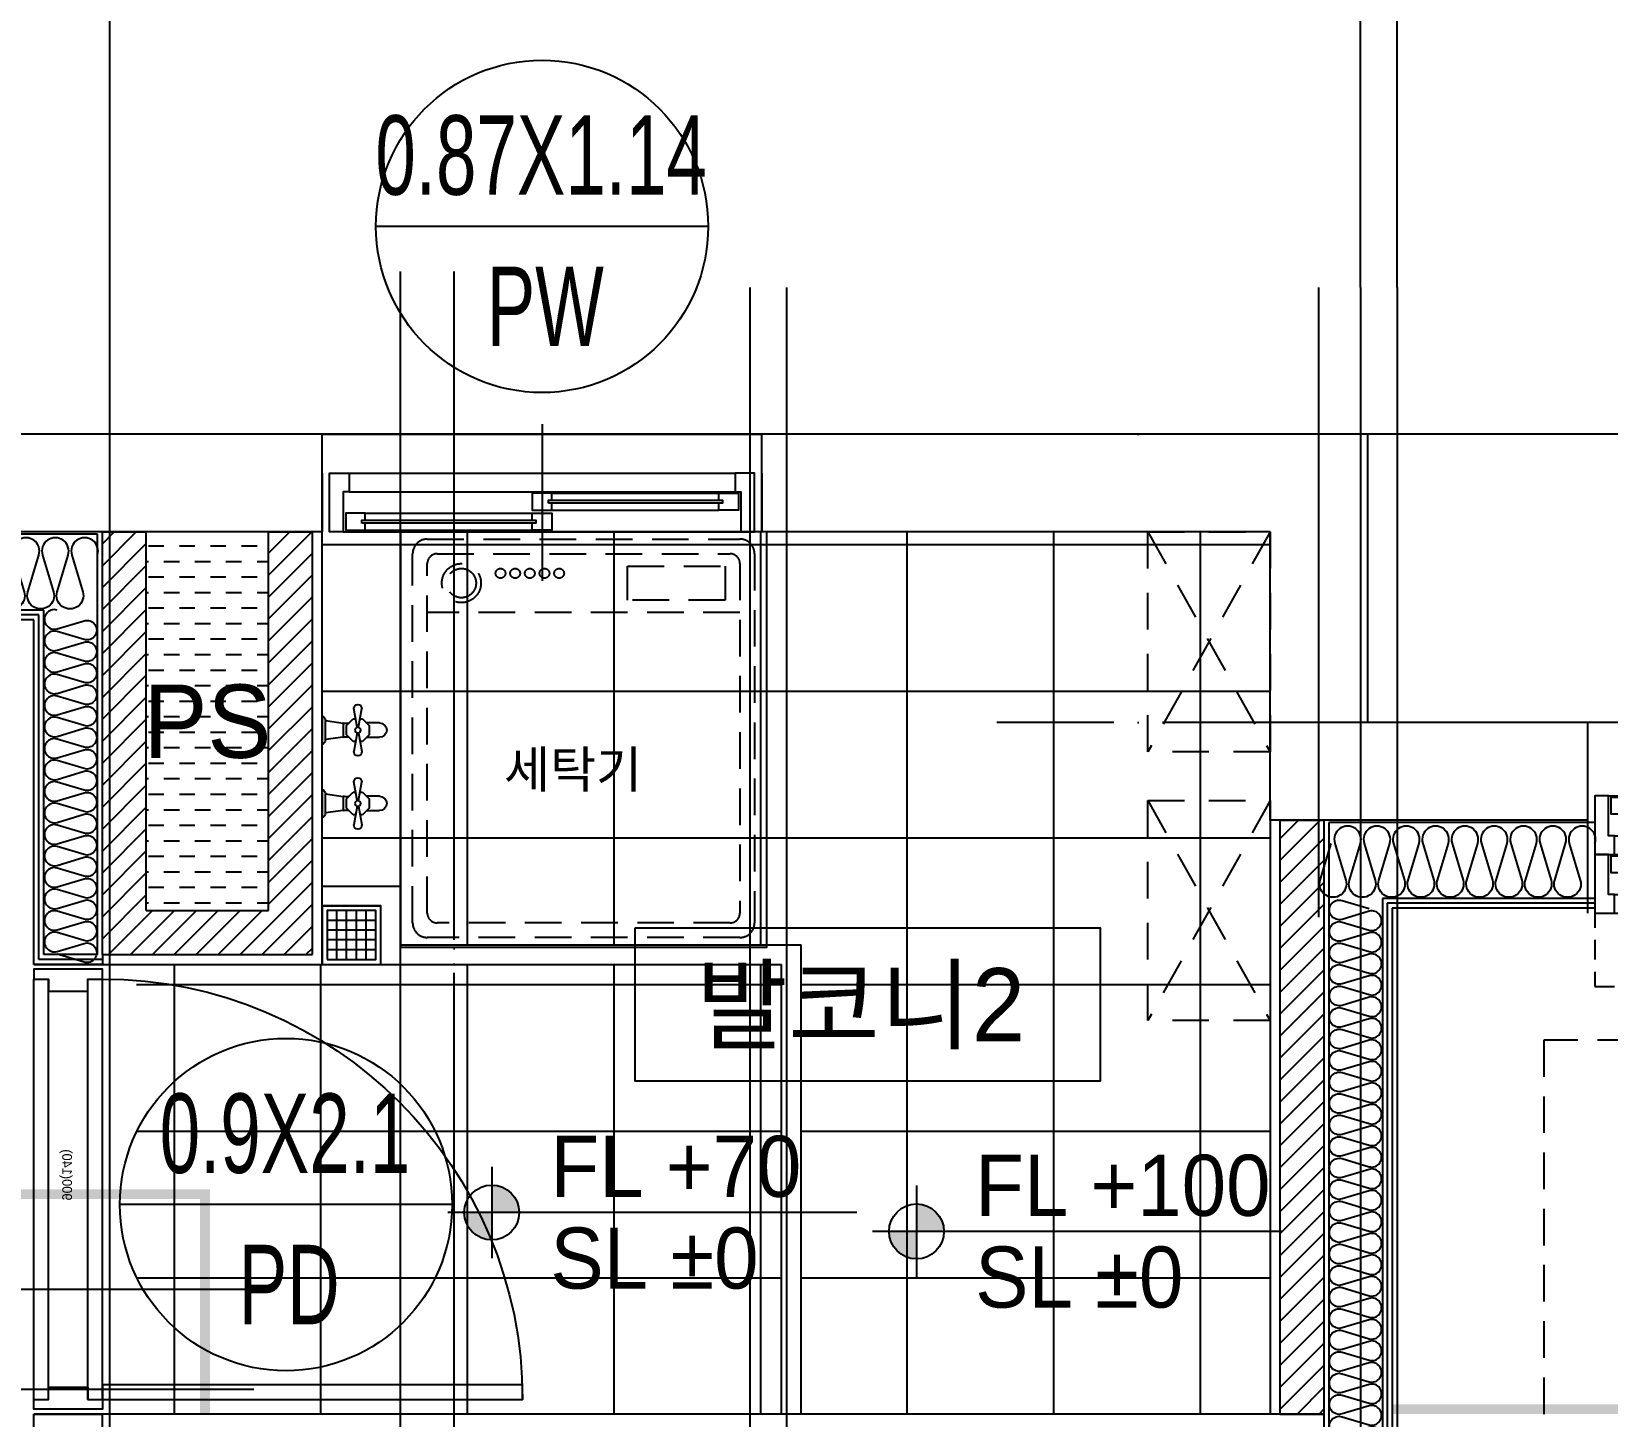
# Model space of a CAD drawing. Header units: millimetres. Extents: x -24416 to 92204, y -190080 to 23760.
# Drawn here: x 78610 to 81835, y -114081 to -111247 of the extents above; entities that cross this region are included whole.
import ezdxf
from ezdxf.enums import TextEntityAlignment as Align
from ezdxf.xclip import XClip

# ---------------------------------------------------------------- set-up
doc = ezdxf.new("R2010")
doc.units = ezdxf.units.MM
doc.header["$LTSCALE"] = 50
doc.header["$XCLIPFRAME"] = 0
for name, pattern in [('AUDIT_D_220706163347-0', [0]), ('CEN', [62, 60, -1, 0, -1]), ('H', [1.3, 0.8, -0.5]), ('HD', [2.5, 1.5, -1]), ('HID', [2.3, 1.5, -0.8]), ('HIDDEN', [9.525, 6.35, -3.175])]:
    doc.linetypes.add(name, pattern=pattern)
doc.layers.get('defpoints').update_dxf_attribs({"color": 139})
for name, color, linetype in [('A-SOL252', 252, 'Continuous'), ('A-레벨', 7, 'AUDIT_D_220706163347-0'), ('A-창호부호', 4, 'Continuous'), ('A_HAT', 8, 'Continuous'), ('CEN_CON', 1, 'CEN'), ('CEN_WALL', 12, 'CEN'), ('CONC', 2, 'Continuous'), ('dan1', 7, 'HID'), ('DOOR', 4, 'Continuous'), ('ELE3_CON', 7, 'Continuous'), ('ELE4', 4, 'Continuous'), ('FIN', 6, 'Continuous'), ('FUR_가구', 8, 'HD'), ('FUR_가전', 8, 'HID'), ('INS', 8, 'Continuous'), ('ROM', 7, 'AUDIT_D_220706163347-0'), ('WAL', 3, 'Continuous'), ('WAL_DRY', 7, 'Continuous'), ('WIN', 4, 'Continuous'), ('바닥타일', 8, 'Continuous'), ('수전', 4, 'Continuous'), ('실명', 3, 'AUDIT_D_220706163347-0'), ('실명박스', 7, 'AUDIT_D_220706163347-0'), ('커튼박스', 6, 'Continuous'), ('확장', 8, 'HIDDEN')]:
    doc.layers.add(name, color=color, linetype=linetype)
for name, color, linetype, plot in [('AA-XXXX-MC', 153, 'AUDIT_D_220706163347-0', False), ('Defpoint', 135, 'Continuous', False), ('MC', 135, 'Continuous', False), ('X - 단위세대$0$0_임시', 134, 'Continuous', False)]:
    doc.layers.add(name, color=color, linetype=linetype, plot=plot)
doc.styles.add('HAUD01', font='Dotum.ttf')
doc.styles.add('HAUD02', font='Dotum.ttf', dxfattribs={"width": 0.8})
doc.styles.add('맑은 고딕', font='malgun.ttf')
pattern_1 = [(0, (498301.77, 179302.88), (0, 300), []), (90, (498301.77, 179302.88), (-300, 2e-14), [])]

# ---------------------------------------------------------------- blocks, each defined once
blk = doc.blocks.new('A$Ca96da67e')
at = {"layer": 'FUR_가구'}
for p, q in [((250, 450), (0, 0)), ((0, 450), (250, 0))]:
    blk.add_line(p, q, dxfattribs=at)
blk.add_lwpolyline([(250, 0), (0, 0), (0, 450), (250, 450)], close=True, dxfattribs=at)
blk = doc.blocks.new('WIN_900_단창2')
at = {"layer": 'Defpoint'}
for p, q in [((-15, 120), (-15, 0)), ((885, 120), (885, 0))]:
    blk.add_line(p, q, dxfattribs=at)
at = {"layer": 'WIN'}
blk.add_line((435, 220), (435, -100), dxfattribs=at)
at = {"layer": 'WIN', "color": 8}
for p, q in [((830, 120), (40, 120)), ((830, 82), (40, 82)), ((415, 79), (73, 79)), ((415, 44), (73, 44)), ((797, 38), (455, 38)), ((842, 0), (28, 0)), ((797, 3), (455, 3))]:
    blk.add_line(p, q, dxfattribs=at)
at = {"layer": 'WIN'}
for points in [[(40, 82), (28, 82), (28, 0), (0, 0), (0, 120), (40, 120), (40, 82)], [(830, 82), (842, 82), (842, 0), (870, 0), (870, 120), (830, 120), (830, 82)], [(73, 64.5), (73, 79), (33, 79), (33, 44), (73, 44), (73, 58.5)], [(415, 64.5), (415, 79), (455, 79), (455, 44), (415, 44), (415, 58.5)], [(422, 58.5), (422, 64.5), (66, 64.5), (66, 58.5), (422, 58.5)], [(455, 23.5), (455, 38), (415, 38), (415, 3), (455, 3), (455, 17.5)], [(797, 23.5), (797, 38), (837, 38), (837, 3), (797, 3), (797, 17.5)], [(804, 17.5), (804, 23.5), (448, 23.5), (448, 17.5), (804, 17.5)]]:
    blk.add_lwpolyline(points, dxfattribs=at)
blk = doc.blocks.new('WIN_이중창_1000')
at = {"layer": 'Defpoint'}
for p, q in [((-15, 240), (-15, 0)), ((985, 240), (985, 0))]:
    blk.add_line(p, q, dxfattribs=at)
at = {"layer": 'WIN'}
blk.add_line((485, -100), (485, 340), dxfattribs=at)
at = {"layer": 'WIN', "color": 8}
for p, q in [((942, 240), (28, 240)), ((897, 237), (505, 237)), ((465, 196), (73, 196)), ((897, 202), (505, 202)), ((930, 158), (40, 158)), ((465, 161), (73, 161)), ((930, 120), (40, 120)), ((897, 117), (505, 117)), ((465, 76), (73, 76)), ((897, 82), (505, 82)), ((930, 38), (40, 38)), ((465, 41), (73, 41)), ((930, 0), (40, 0))]:
    blk.add_line(p, q, dxfattribs=at)
at = {"layer": 'WIN'}
for points in [[(40, 158), (28, 158), (28, 240), (0, 240), (0, 120), (40, 120), (40, 158)], [(505, 216.5), (505, 202), (465, 202), (465, 237), (505, 237), (505, 222.5)], [(897, 216.5), (897, 202), (937, 202), (937, 237), (897, 237), (897, 222.5)], [(930, 158), (942, 158), (942, 240), (970, 240), (970, 120), (930, 120), (930, 158)], [(73, 175.5), (73, 161), (33, 161), (33, 196), (73, 196), (73, 181.5)], [(465, 175.5), (465, 161), (505, 161), (505, 196), (465, 196), (465, 181.5)], [(904, 222.5), (904, 216.5), (498, 216.5), (498, 222.5), (904, 222.5)], [(472, 181.5), (472, 175.5), (66, 175.5), (66, 181.5), (472, 181.5)], [(40, 38), (28, 38), (28, 120), (0, 120), (0, 0), (40, 0), (40, 38)], [(505, 96.5), (505, 82), (465, 82), (465, 117), (505, 117), (505, 102.5)], [(904, 102.5), (904, 96.5), (498, 96.5), (498, 102.5), (904, 102.5)], [(897, 96.5), (897, 82), (937, 82), (937, 117), (897, 117), (897, 102.5)], [(930, 38), (942, 38), (942, 120), (970, 120), (970, 0), (930, 0), (930, 38)], [(73, 55.5), (73, 41), (33, 41), (33, 76), (73, 76), (73, 61.5)], [(465, 55.5), (465, 41), (505, 41), (505, 76), (465, 76), (465, 61.5)], [(472, 61.5), (472, 55.5), (66, 55.5), (66, 61.5), (472, 61.5)]]:
    blk.add_lwpolyline(points, dxfattribs=at)
blk = doc.blocks.new('PD-900(140)')
at = {"layer": 'DOOR'}
for p, q in [((20, 140), (880, 140)), ((20, 110), (880, 110)), ((20, 30), (880, 30)), ((20, 0), (880, 0))]:
    blk.add_line(p, q, dxfattribs=at)
blk.add_lwpolyline([(20, 140), (20, 1000), (50, 1000), (50, 140), (20, 140)], dxfattribs=at)
for points in [[(45, 110), (20, 110), (20, 140), (0, 140), (0, 0), (20, 0), (20, 30), (45, 30)], [(855, 110), (880, 110), (880, 140), (900, 140), (900, 0), (880, 0), (880, 30), (855, 30)]]:
    blk.add_lwpolyline(points, close=True, dxfattribs=at)
blk.add_arc((20, 140), 860, 0, 90, dxfattribs=at)
at = {"layer": 'X - 단위세대$0$0_임시'}
for p, q in [((-10, 0), (-10, 140)), ((910, 0), (910, 140))]:
    blk.add_line(p, q, dxfattribs=at)
at = {"layer": 'X - 단위세대$0$0_임시', "style": 'HAUD02'}
blk.add_text('900(140)', height=20, dxfattribs=at).set_placement((479.3, 65.4), align=Align.MIDDLE)
blk = doc.blocks.new('insul1')
blk.add_lwpolyline([(0, 0.25, 1.344031), (0.35, 0.25), (0.2, 0.75, -1.344031), (0.55, 0.75), (0.4, 0.25)], format="xyb")
blk = doc.blocks.new('세탁기-850')
at = {"layer": 'defpoints'}
blk.add_lwpolyline([(0, 0), (-750, 0), (-750, -850), (0, -850)], close=True, dxfattribs=at)
at = {"layer": 'FUR_가전'}
blk.add_line((-55, -165), (-695, -165), dxfattribs=at)
for points in [[(-695, -830, -0.414214), (-725, -800), (-725, -45, -0.414214), (-695, -15), (-55, -15, -0.414214), (-25, -45), (-25, -800, -0.414214), (-55, -830)], [(-695, -780), (-695, -65, -0.414214), (-675, -45), (-75, -45, -0.414214), (-55, -65), (-55, -780, -0.414214), (-75, -800), (-675, -800, -0.414214)]]:
    blk.add_lwpolyline(points, format="xyb", close=True, dxfattribs=at)
blk.add_lwpolyline([(-85, -140), (-285, -140), (-285, -70), (-85, -70)], close=True, dxfattribs=at)
for centre, radius in [((-625.1, -105), 40), ((-625.1, -105), 30), ((-545.1, -85), 10), ((-515.1, -85), 10), ((-485.1, -85), 10), ((-455.1, -85), 10), ((-425.1, -85), 10)]:
    blk.add_circle(centre, radius, dxfattribs=at)
at = {"layer": 'FUR_가전', "style": '맑은 고딕'}
blk.add_text('세탁기', height=75, rotation=0, dxfattribs=at).set_placement((-537.9, -523.5))
blk = doc.blocks.new('수전')
at = {"layer": '수전'}
for p, q in [((0, 0), (58.5, 0, 0)), ((29.2, -7), (9.3, -7)), ((9.9, -7), (14.9, -42.9)), ((49.2, -7), (29.2, -7)), ((43.6, -42.9), (48.6, -7)), ((19.7, -49.8), (6.1, -63.4)), ((6.1, -63.4), (6.1, -68.2)), ((14.9, -42.9), (29.2, -42.9)), ((38.8, -49.8), (19.7, -49.8)), ((29.2, -42.9), (43.6, -42.9)), ((52.3, -63.4), (38.8, -49.8)), ((52.3, -68.2), (52.3, -63.4)), ((23.4, -71.3), (-14.8, -64.6)), ((23.4, -74.6), (-14.8, -81.3)), ((6.1, -77.6), (6.1, -82.5)), ((6.1, -82.5), (19.7, -96)), ((14.5, -117.3), (14.5, -90.9)), ((19.7, -96), (38.8, -96)), ((35.1, -71.3), (73.3, -64.6)), ((35.1, -74.6), (73.3, -81.3)), ((38.8, -96), (52.3, -82.5)), ((44, -90.9), (44, -117.3)), ((52.3, -82.5), (52.3, -77.6))]:
    blk.add_line(p, q, dxfattribs=at)
blk.add_circle((29.2, -72.9), 5.91, dxfattribs=at)
for centre, radius, start, end in [((11.8, 6), 13.2, 207.1852, 259.412), ((46.7, 6), 13.2, 280.588, 332.8148), ((-12.4, -49.9), 28.1, 351.511, 14.308), ((70.8, -49.9), 28.1, 165.692, 188.489), ((-14.8, -72.9), 8.37, 90, 270), ((73.3, -72.9), 8.37, 270, 90), ((29.2, -117.3), 14.7, 180, 0)]:
    blk.add_arc(centre, radius, start, end, dxfattribs=at)
blk = doc.blocks.new('FD')
at = {"layer": '수전'}
for p, q in [((110, -30), (10, -30)), ((30, -110), (30, -10)), ((50, -110), (50, -10)), ((70, -110), (70, -10)), ((90, -110), (90, -10)), ((110, -50), (10, -50)), ((110, -70), (10, -70)), ((110, -90), (10, -90))]:
    blk.add_line(p, q, dxfattribs=at)
for points in [[(0, -120), (120, -120), (120, 0), (0, 0)], [(10, -110), (110, -110), (110, -10), (10, -10)]]:
    blk.add_lwpolyline(points, close=True, dxfattribs=at)
blk = doc.blocks.new('U-121A(확장)1', base_point=(300293.2, -148733.3))
at = {"layer": 'A-SOL252'}
h = blk.add_hatch(dxfattribs=at)
h.set_pattern_fill('DASH', color=256, scale=10, style=0)
h.set_pattern_definition([(0, (-50, 0), (31.75, 31.75), [31.75, -31.75])])
h.paths.add_polyline_path([(324433.2, -139673.3), (324433.2, -138898.3), (324183.2, -138898.3), (324183.2, -139673.3)])
at = {"layer": 'A_HAT'}
h = blk.add_hatch(dxfattribs=at)
h.set_pattern_fill('ANSI31', color=256, scale=10, style=0)
h.set_pattern_definition([(45, (-50, 0), (-22.4506403, 22.4506403), [])])
h.paths.add_polyline_path([(324523.2, -139763.3), (324523.2, -138898.3), (324433.2, -138898.3), (324433.2, -139673.3), (324183.2, -139673.3), (324183.2, -138898.3), (324093.2, -138898.3), (324093.2, -139763.3)])
h = blk.add_hatch(dxfattribs=at)
h.set_pattern_fill('ANSI31', color=256, scale=10, style=0)
h.paths.add_polyline_path([(326593.2, -139488.3), (326503.2, -139488.3), (326503.2, -140703.3), (326593.2, -140703.3)])
at = {"layer": '바닥타일'}
h = blk.add_hatch(dxfattribs=at)
h.set_pattern_fill('_USER', color=256, scale=300, double=1, pattern_type=0)
h.set_pattern_definition(pattern_1)
h.paths.add_polyline_path([(324543.2, -139743.3), (324543.2, -138898.3), (326483.2, -138898.3), (326483.2, -140703.3), (325523.2, -140703.3), (325523.2, -139743.3)])
h = blk.add_hatch(dxfattribs=at)
h.set_pattern_fill('_USER', color=256, scale=300, double=1, pattern_type=0)
h.set_pattern_definition(pattern_1)
h.paths.add_polyline_path([(325483.2, -140703.3), (325483.2, -139783.3), (324163.2, -139783.3), (324163.2, -140703.3)])
at = {"layer": 'CEN_CON'}
for p, q in [((324813.2, -149000.8), (324813.2, -138365.8)), ((324813.2, -149033.3), (324813.2, -138398.3)), ((326583.2, -139686.6), (326583.2, -138398.3)), ((329263.2, -138698.3), (319423.2, -138698.3)), ((329263.2, -139288.3), (325923.9, -139288.3))]:
    blk.add_line(p, q, dxfattribs=at)
at = {"layer": 'CEN_WALL'}
for p, q in [((324108.2, -141193.3), (324108.2, -138398.3)), ((325418.2, -138398.3), (325418.2, -142103.3)), ((326668.2, -138398.3), (326668.2, -143653.3)), ((324403.2, -140448.3), (320203.2, -140448.3))]:
    blk.add_line(p, q, dxfattribs=at)
at = {"layer": 'CONC'}
for p, q in [((324543.2, -138698.3), (322903.2, -138698.3)), ((324543.2, -138898.3), (324543.2, -138698.3)), ((326683.2, -138698.3), (325443.2, -138698.3)), ((325443.2, -138898.3), (325443.2, -138698.3)), ((326683.2, -139288.3), (326683.2, -138698.3)), ((324543.2, -138898.3), (322903.2, -138898.3)), ((326483.2, -138898.3), (325443.2, -138898.3)), ((326483.2, -139488.3), (326483.2, -138898.3)), ((327133.2, -139288.3), (326683.2, -139288.3)), ((327133.2, -139288.3), (327133.2, -139488.3)), ((327133.2, -139488.3), (326483.2, -139488.3)), ((326593.2, -140703.3), (324093.2, -140703.3)), ((324093.2, -140903.3), (324093.2, -140703.3)), ((326593.2, -140703.3), (326593.2, -140903.3))]:
    blk.add_line(p, q, dxfattribs=at)
at = {"layer": 'dan1'}
for p, q in [((328263.2, -139938.3), (327043.2, -139938.3)), ((327043.2, -139938.3), (327043.2, -141353.3))]:
    blk.add_line(p, q, dxfattribs=at)
at = {"layer": 'ELE3_CON'}
for p, q in [((324543.2, -138698.3), (325443.2, -138698.3)), ((328133.2, -139288.3), (327133.2, -139288.3))]:
    blk.add_line(p, q, dxfattribs=at)
at = {"layer": 'ELE4'}
for p, q in [((324543.2, -139623.3), (324703.2, -139623.3)), ((324703.2, -139743.3), (324703.2, -139623.3)), ((324543.2, -139663.3), (324663.2, -139663.3)), ((324663.2, -139783.3), (324663.2, -139663.3)), ((324703.2, -139743.3), (325523.2, -139743.3)), ((325523.2, -140703.3), (325523.2, -139743.3)), ((324663.2, -139783.3), (325483.2, -139783.3)), ((325483.2, -140703.3), (325483.2, -139783.3))]:
    blk.add_line(p, q, dxfattribs=at)
at = {"layer": 'FIN'}
for p, q in [((324543.2, -139783.3), (324543.2, -138898.3)), ((326483.2, -139488.3), (326483.2, -140703.3)), ((324093.2, -139763.3), (324093.2, -139783.3)), ((324093.2, -139783.3), (324543.2, -139783.3))]:
    blk.add_line(p, q, dxfattribs=at)
at = {"layer": 'INS'}
for p, q in [((324083.2, -138903.3), (322888.2, -138903.3)), ((324083.2, -139763.3), (324083.2, -138903.3)), ((323973.2, -139058.3), (322888.2, -139058.3)), ((323973.2, -139763.3), (323973.2, -139058.3)), ((326603.2, -139493.3), (326603.2, -140908.3)), ((327148.2, -139493.3), (326603.2, -139493.3)), ((326713.2, -139648.3), (326713.2, -141063.3)), ((327148.2, -139648.3), (326713.2, -139648.3)), ((324083.2, -139763.3), (323973.2, -139763.3))]:
    blk.add_line(p, q, dxfattribs=at)
at = {"layer": 'MC'}
for p, q in [((324703.2, -149000.8), (324703.2, -138365.8)), ((324703.2, -149033.3), (324703.2, -138398.3)), ((325493.2, -138398.3), (325493.2, -142103.3)), ((326743.2, -138398.3), (326743.2, -143653.3)), ((324403.2, -140653.3), (320203.2, -140653.3))]:
    blk.add_line(p, q, dxfattribs=at)
at = {"layer": 'WAL'}
for p, q in [((324093.2, -139763.3), (324093.2, -138898.3)), ((324183.2, -139673.3), (324183.2, -138898.3)), ((324433.2, -139673.3), (324433.2, -138898.3)), ((324523.2, -139763.3), (324523.2, -138898.3)), ((326503.2, -139488.3), (326503.2, -140703.3)), ((326593.2, -139488.3), (326593.2, -140703.3)), ((324183.2, -139673.3), (324433.2, -139673.3)), ((324093.2, -139763.3), (324523.2, -139763.3))]:
    blk.add_line(p, q, dxfattribs=at)
at = {"layer": 'WAL', "ltscale": 100}
for p, q in [((324093.2, -138898.3), (324183.2, -138898.3)), ((324433.2, -138898.3), (324523.2, -138898.3)), ((326503.2, -139488.3), (326593.2, -139488.3)), ((326503.2, -140703.3), (326593.2, -140703.3))]:
    blk.add_line(p, q, dxfattribs=at)
at = {"layer": 'WAL_DRY'}
for p, q in [((323963.2, -139068.3), (322888.2, -139068.3)), ((323953.2, -139078.3), (322888.2, -139078.3)), ((323953.2, -139783.3), (323953.2, -139078.3)), ((323963.2, -139773.3), (323963.2, -139068.3)), ((326723.2, -139658.3), (326723.2, -141063.3)), ((327148.2, -139658.3), (326723.2, -139658.3)), ((326733.2, -139668.3), (326733.2, -141063.3)), ((327148.2, -139668.3), (326733.2, -139668.3)), ((324093.2, -139783.3), (323953.2, -139783.3)), ((324093.2, -139773.3), (323963.2, -139773.3)), ((323953.2, -141083.3), (323953.2, -140703.3)), ((324093.2, -140703.3), (323953.2, -140703.3))]:
    blk.add_line(p, q, dxfattribs=at)
at = {"layer": '커튼박스', "linetype": 'H'}
for p, q in [((327148.2, -139668.3), (327148.2, -139828.3)), ((327148.2, -139828.3), (328118.2, -139828.3))]:
    blk.add_line(p, q, dxfattribs=at)
at = {"layer": '확장', "ltscale": 0.5, "const_width": 20, "flags": 128}
for points in [[(324303.2, -140703.3), (324303.2, -140253.3), (320693.2, -140253.3)], [(328533.2, -140693.3), (326733.2, -140693.3)]]:
    blk.add_lwpolyline(points, dxfattribs=at)
at = {"xscale": -1}
blk.add_blockref('WIN_900_단창2', (325428.2, -138898.3), dxfattribs=at)
at = {"layer": 'DOOR', "xscale": -1, "rotation": 270}
blk.add_blockref('PD-900(140)', (323953.2, -140693.3), dxfattribs=at)
at = {"layer": 'FUR_가구'}
for p in [(326233.2, -139348.3), (326233.2, -139898.3)]:
    blk.add_blockref('A$Ca96da67e', p, dxfattribs=at)
at = {"layer": 'FUR_가전'}
blk.add_blockref('세탁기-850', (325453.2, -138898.3), dxfattribs=at)
at = {"layer": 'INS', "row_count": 1}
for p, xscale, yscale, zscale, rotation, column_count, row_spacing, column_spacing in [((324083.2, -138908.3), 150, 150, 150, 180, 20, -3.155443620884047e-30, 60), ((323973.2, -139058.3), 110, 110, 110, 270, 16, 0, 44), ((327148.2, -139498.3), 150, 150, 150, 180, 9, -3.155443620884047e-30, 60), ((326713.2, -140945.2), 110.0000000000002, 110.0000000000002, 110.0000000000002, 90, 29, -1.577721810442024e-30, 44.00000000000005)]:
    blk.add_blockref('insul1', p, dxfattribs=dict(at, xscale=xscale, yscale=yscale, zscale=zscale, rotation=rotation, column_count=column_count, row_spacing=row_spacing, column_spacing=column_spacing))
at = {"layer": 'WIN', "xscale": -1}
blk.add_blockref('WIN_이중창_1000', (328118.2, -139678.3), dxfattribs=at)
at = {"layer": '수전', "xscale": -1, "rotation": 90}
for p in [(324543.2, -139274.8, 0), (324543.2, -139424.8, 0)]:
    blk.add_blockref('수전', p, dxfattribs=at)
at = {"layer": '수전'}
blk.add_blockref('FD', (324543.2, -139663.3), dxfattribs=at)
blk = doc.blocks.new('A$C4D377245')
at = {"layer": 'A-창호부호'}
blk.add_line((675.4, 345), (14.6, 345), dxfattribs=at)
blk.add_circle((345, 345), 330.4, dxfattribs=at)
blk = doc.blocks.new('A$Cb33ca4a3')
at = {"layer": 'A-레벨'}
h = blk.add_hatch(color=256, dxfattribs=at)
h.paths.add_polyline_path([(79551.4, -137479.8), (79551.4, -137423.5), (79495.2, -137423.5, 0.414214)])
h.paths.add_polyline_path([(79551.4, -137367.3), (79551.4, -137423.5), (79607.7, -137423.5, 0.414214)])
h = blk.add_hatch(color=256, dxfattribs=at)
h.paths.add_polyline_path([(80420.9, -137518.6), (80420.9, -137462.3), (80364.6, -137462.3, 0.414214)])
h.paths.add_polyline_path([(80420.9, -137406.1), (80420.9, -137462.3), (80477.1, -137462.3, 0.414214)])
for p, q in [((79551.4, -137329.8), (79551.4, -137517.3)), ((80420.9, -137368.6), (80420.9, -137556.1)), ((80298.5, -137423.5), (79461.4, -137423.5)), ((81168, -137462.3), (80330.9, -137462.3))]:
    blk.add_line(p, q, dxfattribs=at)
for centre in [(79551.4, -137423.5), (80420.9, -137462.3)]:
    blk.add_circle(centre, 56.2, dxfattribs=at)
at = {"layer": 'A-레벨', "color": 4, "style": 'HAUD01'}
for s, p in [('FL +70', (79671.5, -137391.6)), ('FL +100', (80540.9, -137430.4)), ('SL %%P0', (79671.5, -137579.3)), ('SL %%P0', (80540.9, -137618.1))]:
    blk.add_text(s, height=125, dxfattribs=at).set_placement(p)

msp = doc.modelspace()

# ---------------------------------------------------------------- linework, layer by layer
at = {"layer": 'AA-XXXX-MC'}
msp.add_line((81404.5, -111770.9), (81404.5, -109030.9), dxfattribs=at)
at = {"layer": 'CEN_CON'}
for p, q in [((78769.5, -111770.9), (78769.5, -109030.9)), ((81329.5, -111770.9), (81329.5, -109030.9))]:
    msp.add_line(p, q, dxfattribs=at)
at = {"layer": '실명박스'}
msp.add_lwpolyline([(79844.6, -113081.8), (79844.6, -113394.3), (80797.2, -113394.3), (80797.2, -113081.8)], close=True, dxfattribs=at)

# ---------------------------------------------------------------- block references
ref = msp.add_blockref('U-121A(확장)1', (54954.5, -122105.9))
XClip(ref).set_block_clipping_path([(299993.2395842669, -149033.311332551), (329858.8019320485, -135658.3113325509)])
at = {"layer": 'A-창호부호'}
msp.add_blockref('A$Cb33ca4a3', (0, 23760), dxfattribs=at)
at = {"layer": 'A-창호부호', "xscale": 1.028985507291509, "yscale": 1.028985507291509, "zscale": 1.028985507291509}
for p in [(79299.5, -112001.1), (78775.4, -114002.3)]:
    msp.add_blockref('A$C4D377245', p, dxfattribs=at)

# ---------------------------------------------------------------- texts
at = {"layer": 'A-창호부호', "color": 6, "style": 'HAUD01', "width": 0.7}
for s, p in [('0.87X1.14', (79652.5, -111500)), ('PW', (79661, -111809.7)), ('0.9X2.1', (79128.3, -113501.3)), ('PD', (79136.9, -113810.9))]:
    msp.add_text(s, height=162.5, dxfattribs=at).set_placement(p, align=Align.MIDDLE)
at = {"layer": 'ROM', "color": 3, "style": 'HAUD01'}
msp.add_text('PS', height=150, dxfattribs=at).set_placement((78969.5, -112658.4), align=Align.MIDDLE)
at = {"layer": '실명', "style": 'HAUD01'}
msp.add_text('발코니2', height=150, dxfattribs=at).set_placement((80306.2, -113237), align=Align.MIDDLE)

doc.saveas('drawing.dxf')
